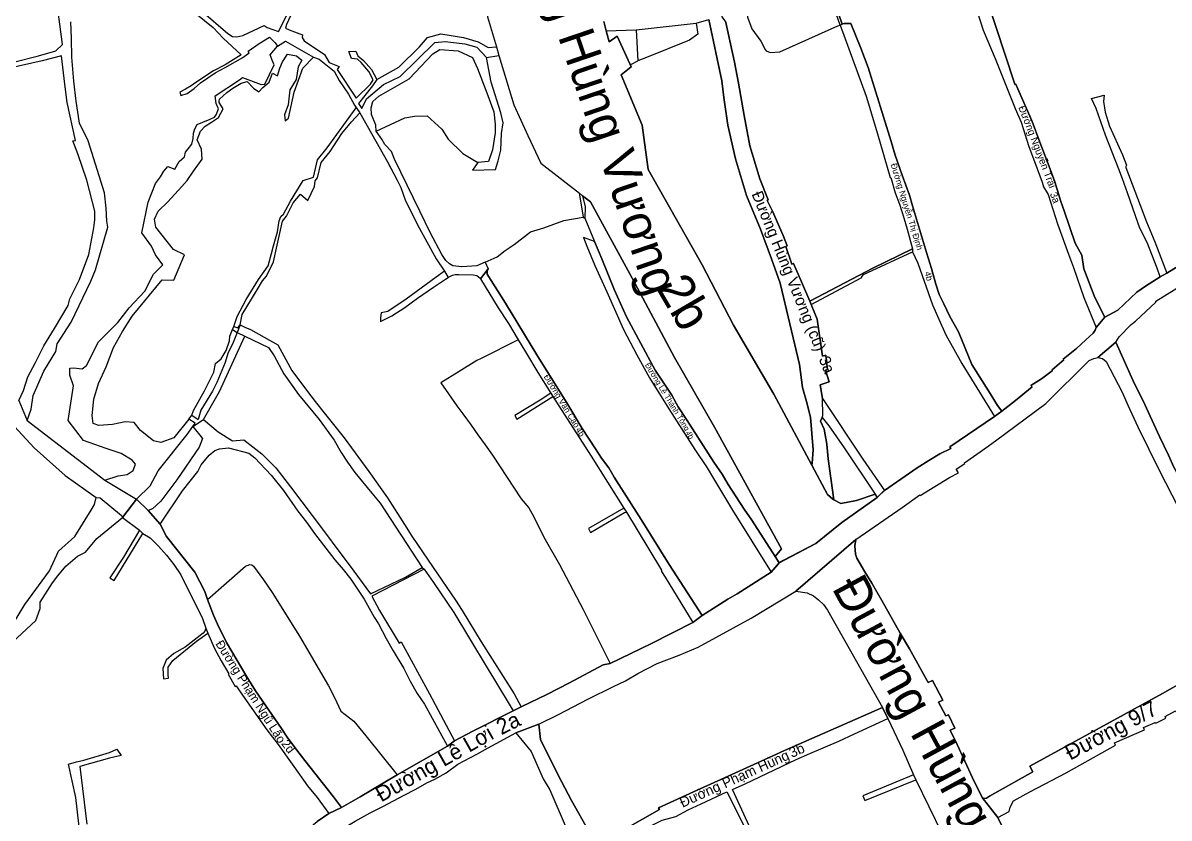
# Model space of a CAD drawing. Extents: x 548434 to 553028, y 1835329 to 1842282.
# Drawn here: x 551237 to 551805, y 1839061 to 1839455 of the extents above; entities that cross this region are included whole.
import ezdxf

# ---------------------------------------------------------------- set-up
doc = ezdxf.new("R2010")
doc.units = 0
for name, color, linetype in [('Level 1', 7, 'Continuous'), ('Level 2', 7, 'Continuous'), ('Level 27', 7, 'Continuous'), ('Level 30', 7, 'Continuous'), ('Level 31', 7, 'Continuous'), ('Level 4', 7, 'Continuous'), ('Level 5', 7, 'Continuous')]:
    doc.layers.add(name, color=color, linetype=linetype)

msp = doc.modelspace()

# ---------------------------------------------------------------- linework, layer by layer
at = {"layer": 'Level 1'}
msp.add_line((551768.91, 1839304.4), (551773.2, 1839309.65), dxfattribs=at)
for points in [[(551773.2, 1839309.65), (551768.13, 1839319.25), (551762.78, 1839333.56), (551761.71, 1839340.26), (551758.38, 1839346.29), (551752.91, 1839362.25), (551751.38, 1839366.95), (551748.32, 1839376.63), (551745.12, 1839385.58), (551740.93, 1839396.21), (551737.04, 1839406.44), (551729.29, 1839424.25), (551729.06, 1839425.06), (551728.59, 1839424.83), (551728.3381, 1839425.439), (551709.9511, 1839481.35), (551703.86, 1839475.55)], [(551703.86, 1839475.55), (551706.05, 1839472.39), (551707.45, 1839466.26), (551707.18, 1839465.28), (551706.95, 1839464.12), (551710.01, 1839460.55), (551712.89, 1839451.82), (551718.78, 1839437.7), (551728.77, 1839412.98), (551731.64, 1839406.26), (551735.53, 1839394.16), (551737.2, 1839389.34), (551742.03, 1839376.53), (551742.72, 1839374.22), (551745.03, 1839370.38), (551749.67, 1839355.76), (551755.08, 1839340.78), (551757.58, 1839334.17), (551762.74, 1839319.23), (551768.91, 1839304.4)]]:
    msp.add_lwpolyline(points, dxfattribs=at)
at = {"layer": 'Level 2'}
for p, q in [((551526.0994, 1839451.4115), (551524.9278, 1839456.0113)), ((551643.05, 1839454.76), (551641.92, 1839454.33)), ((551641.92, 1839454.33), (551654.87, 1839419.15)), ((551537.9231, 1839434.7665), (551531.49, 1839448.84)), ((551471.6329, 1839443.5386), (551472.9228, 1839439.2298)), ((551655.87, 1839433.25), (551652.19, 1839442.87)), ((551533.46, 1839429.59), (551538.47, 1839433.57)), ((551538.47, 1839433.57), (551537.9231, 1839434.7665)), ((551672.62, 1839379.98), (551669.27, 1839389.79)), ((551573.59, 1839335.46), (551546.85, 1839382.66)), ((551666.78, 1839378.76), (551667.14, 1839378.79)), ((551667.14, 1839378.79), (551669.3, 1839371.12)), ((551514.3867, 1839369.6815), (551518.25, 1839366.66)), ((551595.54, 1839369.9), (551602.44, 1839353.1)), ((551669.3, 1839371.12), (551671.42, 1839365.56)), ((551605.81, 1839367.43), (551606.37, 1839367.68)), ((551608.41, 1839362.11), (551605.81, 1839367.43)), ((551684.71, 1839341.54), (551677.79, 1839364.67)), ((551613.72, 1839349.95), (551608.41, 1839362.11)), ((551602.44, 1839353.1), (551608.03, 1839338.52)), ((551675.17, 1839353.12), (551677.89, 1839343.48)), ((551677.89, 1839343.48), (551677.9, 1839341.96)), ((551589.14, 1839305.68), (551573.59, 1839335.46)), ((551803.87, 1839331.33), (551800.5, 1839329.62)), ((551626.94, 1839317.53), (551622.83, 1839327.13)), ((551627.56, 1839315.79), (551626.94, 1839317.53)), ((551788.37, 1839307.64), (551798.42, 1839317)), ((551630.66, 1839308.56), (551627.56, 1839315.79)), ((551779.6, 1839313.03), (551773.2, 1839309.65)), ((551609.11, 1839271.46), (551589.14, 1839305.68)), ((551773.2, 1839309.65), (551768.91, 1839304.4)), ((551780.24, 1839299.86), (551786.14, 1839305.89)), ((551786.14, 1839305.89), (551788.37, 1839307.64)), ((551694.39, 1839300.77), (551702.21, 1839286.65)), ((551707.14, 1839286.17), (551700.62, 1839302.26)), ((551768.91, 1839304.4), (551768.27, 1839303.09)), ((551763.69, 1839298.3), (551759.02, 1839294.12)), ((551778.58, 1839297.25), (551769.73, 1839289.58)), ((551621.84, 1839286.15), (551623.27, 1839274.68)), ((551702.21, 1839286.65), (551718.41, 1839260.36)), ((551716.31, 1839271.81), (551707.14, 1839286.17)), ((551752.78, 1839288.37), (551747.1, 1839283.41)), ((551773.86, 1839287.68), (551781.67, 1839272.48)), ((551632.07, 1839276.07), (551636.48, 1839277.49)), ((551627.987, 1839236.1747), (551609.11, 1839271.46)), ((551633.24, 1839269.23), (551632.07, 1839276.07)), ((551781.67, 1839272.48), (551784.59, 1839265.91)), ((551718.94, 1839248.34), (551743.81, 1839266.81)), ((551784.59, 1839265.91), (551789.48, 1839255.26)), ((551627.36, 1839260.05), (551628.57, 1839243.77)), ((551718.41, 1839260.36), (551696.4, 1839245.32)), ((551718.41, 1839260.36), (551722.12, 1839262.98)), ((551722.12, 1839262.98), (551718.41, 1839260.36)), ((551789.48, 1839255.26), (551800.08, 1839233.84)), ((551628.57, 1839243.77), (551628.14, 1839237.31)), ((551714.13, 1839244.86), (551718.94, 1839248.34)), ((551691.44, 1839241.9), (551685.98, 1839238.58)), ((551635.72, 1839221.72), (551627.987, 1839236.1747)), ((551659.9364, 1839220.8914), (551659.3329, 1839221.7911)), ((551660.38, 1839220.23), (551659.9364, 1839220.8914)), ((551672.62, 1839215.25), (551681.53, 1839221.49)), ((551638.32, 1839219.34), (551638.8936, 1839219.0445)), ((551642.28, 1839217.3), (551638.8936, 1839219.0445)), ((551642.87, 1839207.8), (551660.38, 1839220.23)), ((551294.74, 1839203.99), (551296.52, 1839202.42)), ((551308.1, 1839200.86), (551305.03, 1839206.96)), ((551629.93, 1839197.47), (551642.87, 1839207.8)), ((551642.87, 1839207.8), (551629.93, 1839197.47)), ((551296.52, 1839202.42), (551300.11, 1839200.19)), ((551300.11, 1839200.19), (551304.28, 1839196.13)), ((551322.24, 1839183.14), (551308.1, 1839200.86)), ((551304.28, 1839196.13), (551308.23, 1839191.65)), ((551629.93, 1839197.47), (551613.81, 1839188.9212)), ((551611.049, 1839187.0076), (551607.77, 1839183.28)), ((551609.806, 1839190.9269), (551611.79, 1839187.85)), ((551611.79, 1839187.85), (551611.049, 1839187.0076)), ((551613.81, 1839188.9212), (551611.79, 1839187.85)), ((551315.25, 1839181.98), (551326.02, 1839160.27)), ((551586.39, 1839169.79), (551573.55, 1839161.78)), ((551326.02, 1839160.27), (551327.69, 1839155.5)), ((551327.69, 1839155.5), (551328.66, 1839152.96)), ((551347.97, 1839131.44), (551337.94, 1839148.34)), ((551338.68, 1839132.65), (551342.13, 1839126.53)), ((551342.13, 1839126.53), (551342.72, 1839126.86)), ((551662.89, 1839116.1), (551614.47, 1839094.89)), ((551665.68, 1839110.76), (551662.89, 1839116.1)), ((551492.64, 1839107.86), (551481.32, 1839103.57)), ((551649.14, 1839103.06), (551665.68, 1839110.76)), ((551641.29, 1839099.49), (551649.14, 1839103.06)), ((551614.47, 1839094.89), (551602.77, 1839089.53)), ((551602.77, 1839089.53), (551582.87, 1839080.56)), ((551582.87, 1839080.56), (551571.07, 1839075.13)), ((551588.61, 1839075.5), (551594.97, 1839078.42)), ((551498.04, 1839075.31), (551505.71, 1839057.75)), ((551388.55, 1839063.72), (551394.81, 1839066.6))]:
    msp.add_line(p, q, dxfattribs=at)
for points in [[(551465.3433, 1839536.2289), (551464.76, 1839532.45), (551461.81, 1839486.66), (551467.1863, 1839458.3924), (551471.6329, 1839443.5386)], [(551576.98, 1839457.1), (551583.27, 1839426.73), (551584.36, 1839418.49), (551586.38, 1839404.63), (551590.08, 1839387.95), (551595.54, 1839369.9)], [(551606.37, 1839367.68), (551602.25, 1839378.1), (551597.17, 1839394.4), (551594.4, 1839409.47), (551591.53, 1839425.56), (551589.67, 1839435.99), (551585.41, 1839455.5)], [(551652.19, 1839442.87), (551647.24, 1839455.14), (551643.75, 1839455.04), (551643.05, 1839454.76)], [(551531.49, 1839448.84), (551527.46, 1839446.07), (551526.0994, 1839451.4115)], [(551472.9228, 1839439.2298), (551480.26, 1839414.72), (551487.26, 1839399.53), (551493.65, 1839385.9), (551512.7719, 1839370.9445), (551514.3867, 1839369.6815)], [(551669.27, 1839389.79), (551667.33, 1839396.56), (551655.87, 1839433.25)], [(551546.85, 1839382.66), (551543.93, 1839404.69), (551533.46, 1839429.59)], [(551654.87, 1839419.15), (551660.5, 1839400.38), (551666.78, 1839378.76)], [(551677.79, 1839364.67), (551676.41, 1839370.02), (551672.62, 1839379.98)], [(551518.25, 1839366.66), (551538.87, 1839328.94), (551559.93, 1839289.66)], [(551671.42, 1839365.56), (551673.51, 1839358.83), (551675.17, 1839353.12)], [(551850.78, 1839357.52), (551812.89, 1839337.26), (551809.5, 1839334.83), (551803.87, 1839331.33)], [(551615.04, 1839344.53), (551615.71, 1839344.92), (551613.72, 1839349.95)], [(551622.83, 1839327.13), (551618.84, 1839336.23), (551617.98, 1839335.84), (551615.04, 1839344.53)], [(551677.9, 1839341.96), (551680.5, 1839336.39), (551687.7, 1839315.68), (551690.85, 1839308.52), (551694.39, 1839300.77)], [(551700.62, 1839302.26), (551696.32, 1839309.84), (551693.28, 1839316.11), (551691.1, 1839320.84), (551689.41, 1839325.87), (551687.27, 1839333.68), (551684.71, 1839341.54)], [(551608.03, 1839338.52), (551612.29, 1839326.34), (551621.84, 1839286.15)], [(551798.42, 1839317), (551798.41, 1839317.45), (551822.21, 1839332.13), (551829.97, 1839334.4), (551834.9, 1839338.4)], [(551800.5, 1839329.62), (551793.32, 1839324.98), (551789.04, 1839321.99), (551779.6, 1839313.03)], [(551635.78, 1839283.61), (551634.9, 1839290.76), (551633.3, 1839290.24), (551630.66, 1839308.56)], [(551743.81, 1839266.81), (551765.44, 1839288.06), (551767.6, 1839289.16), (551769.73, 1839289.58), (551778.58, 1839297.25), (551780.24, 1839299.86)], [(551768.27, 1839303.09), (551767.3, 1839301.63), (551763.69, 1839298.3)], [(551759.02, 1839294.12), (551752.42, 1839288.76), (551752.78, 1839288.37)], [(551791.92, 1839268.38), (551787.88, 1839276.5), (551778.58, 1839297.25)], [(551559.93, 1839289.66), (551579.77, 1839255.14), (551612.87, 1839194.81), (551609.806, 1839190.9269)], [(551769.73, 1839289.58), (551771.92, 1839289.02), (551773.86, 1839287.68)], [(551636.48, 1839277.49), (551634.65, 1839283.29), (551635.78, 1839283.61)], [(551747.1, 1839283.41), (551746.99, 1839283.01), (551741.69, 1839279.07), (551736.5, 1839275.66)], [(551623.27, 1839274.68), (551625.27, 1839267.83), (551627.36, 1839260.05)], [(551722.12, 1839262.98), (551719.95, 1839265.83), (551716.31, 1839271.81)], [(551736.5, 1839275.66), (551737.05, 1839274.98), (551728.91, 1839268.31), (551722.12, 1839262.98)], [(551638.8936, 1839219.0445), (551635.96, 1839239.37), (551635.39, 1839246.59), (551634.13, 1839254.11), (551632.26, 1839258.01), (551633.13, 1839259.88), (551633.35, 1839260.78), (551633.24, 1839269.23)], [(551817.92, 1839215.1), (551810.31, 1839229.99), (551807.33, 1839235.21), (551804.59, 1839241.23), (551800.26, 1839250.38), (551791.92, 1839268.38)], [(551696.4, 1839245.32), (551696.8, 1839244.53), (551691.44, 1839241.9)], [(551699.51, 1839234.23), (551703.8, 1839236.99), (551703.58, 1839237.35), (551714.13, 1839244.86)], [(551685.98, 1839238.58), (551680.09, 1839234.9), (551663.93, 1839223.76)], [(551628.14, 1839237.31), (551627.987, 1839236.1747), (551635.72, 1839221.72), (551638.32, 1839219.34)], [(551681.53, 1839221.49), (551681.61, 1839221.25), (551696.1, 1839230.12), (551700.57, 1839232.44), (551699.51, 1839234.23)], [(551800.08, 1839233.84), (551809.48, 1839215.4), (551812.94, 1839209.05), (551815.56, 1839202.46)], [(551638.8936, 1839219.0445), (551638.32, 1839219.34), (551635.72, 1839221.72)], [(551659.3329, 1839221.7911), (551650.13, 1839218.68), (551642.28, 1839217.3)], [(551661.03, 1839220.81), (551660.38, 1839220.23), (551642.87, 1839207.8)], [(551663.93, 1839223.76), (551663.6196, 1839223.4442), (551661.03, 1839220.81)], [(551305.03, 1839206.96), (551299.04, 1839213.85), (551293.3, 1839219.36), (551286.41, 1839210.33), (551294.74, 1839203.99)], [(551437.48, 1839078.94), (551441.06, 1839080.71), (551446.75, 1839083.84), (551452.58, 1839088.15), (551462, 1839092.98), (551467.62, 1839096.22), (551481.32, 1839103.57), (551492.64, 1839107.86), (551502.4, 1839112.71), (551516.96, 1839120.26), (551529.59, 1839126.58), (551535.62, 1839129.44), (551541.72, 1839132.94), (551551.37, 1839137.9), (551562.2, 1839142.15), (551571.64, 1839146.11), (551597.94, 1839160.4), (551619.98, 1839173.88), (551649.8, 1839199.45), (551672.62, 1839215.25)], [(551611.79, 1839187.85), (551613.81, 1839188.9212), (551629.93, 1839197.47)], [(551308.23, 1839191.65), (551311.76, 1839187.01), (551315.25, 1839181.98)], [(551328.43, 1839169.65), (551327.14, 1839173.69), (551322.24, 1839183.14)], [(551607.77, 1839183.28), (551590.95, 1839172.47), (551586.39, 1839169.79)], [(551337.94, 1839148.34), (551333.37, 1839157.51), (551331.44, 1839161.97), (551328.43, 1839169.65)], [(551573.55, 1839161.78), (551568.97, 1839158.28), (551548.53, 1839147.85), (551527.98, 1839137.95), (551524.56, 1839137.32), (551507.79, 1839128.39), (551496.59, 1839122.65), (551483.8627, 1839116.4237), (551479.91, 1839114.49), (551459.96, 1839104.51), (551450.93, 1839099.62), (551447.4, 1839096.94), (551422.47, 1839082.73), (551404.21, 1839071.96), (551394.81, 1839066.6), (551388.55, 1839063.72), (551382.77, 1839059.75)], [(551328.66, 1839152.96), (551332.02, 1839145.42), (551335.27, 1839139.28), (551339, 1839132.88), (551338.68, 1839132.65)], [(551365.2, 1839105.69), (551352.34, 1839124.41), (551347.97, 1839131.44)], [(551816.64, 1839131.52), (551801.71, 1839123.17), (551736, 1839087.03), (551737.47, 1839084.23), (551715.92, 1839072.24), (551714.49, 1839071.25), (551713.28, 1839071.04), (551712.41, 1839071.62), (551720.16, 1839061.67), (551725.69, 1839064.61), (551726.21, 1839066.86), (551727.83, 1839069.88), (551735.89, 1839074.32), (551753.98, 1839083.84), (551778.38, 1839097.48), (551777.83, 1839098.68), (551792.74, 1839105.13), (551792.2, 1839106.25), (551798.13, 1839108.8), (551798.33, 1839108.33), (551803.36, 1839110.88), (551803, 1839111.7), (551808.21, 1839114.57)], [(551342.72, 1839126.86), (551344.69, 1839123.92), (551357.89, 1839105.08), (551363.54, 1839097.76), (551371.19, 1839086.95), (551378.05, 1839077.43)], [(551529.14, 1839031.56), (551523.22, 1839043.28), (551520.9, 1839048.97), (551517, 1839055.72), (551512.56, 1839063.69), (551508.83, 1839070.15), (551502.2, 1839082.64), (551493.57, 1839100.29), (551492.64, 1839107.86)], [(551376.71, 1839089.85), (551372.22, 1839095.75), (551367.92, 1839101.52), (551365.2, 1839105.69)], [(551481.32, 1839103.57), (551488.79, 1839094.44), (551494.81, 1839080.89), (551498.04, 1839075.31)], [(551594.97, 1839078.42), (551620.26, 1839090.39), (551626.97, 1839093.44), (551641.29, 1839099.49)], [(551394.81, 1839066.6), (551390.92, 1839071.84), (551376.71, 1839089.85)], [(551401.69, 1839059.87), (551409.05, 1839063.94), (551415.3, 1839067.1), (551425.98, 1839072.75), (551431.31, 1839075.5), (551437.48, 1839078.94)], [(551378.05, 1839077.43), (551382.8, 1839071.49), (551388.55, 1839063.72)], [(551571.07, 1839075.13), (551551.98, 1839066.47), (551552.47, 1839065.55), (551527.19, 1839051.31)], [(551573.09, 1839068.49), (551585.87, 1839074.37), (551597.03, 1839052.09), (551598.87, 1839053.27), (551588.61, 1839075.5)], [(551553.7, 1839060.38), (551560.57, 1839062.17), (551566.74, 1839065.43), (551573.09, 1839068.49)]]:
    msp.add_lwpolyline(points, dxfattribs=at)
at = {"layer": 'Level 27'}
for p, q in [((551520.3018, 1839347.0345), (551514.8012, 1839349.0171)), ((551514.8012, 1839349.0171), (551516.43, 1839344.78)), ((551523.82, 1839338.54), (551520.3018, 1839347.0345)), ((551516.43, 1839344.78), (551520.37, 1839335.21)), ((551520.37, 1839335.21), (551526.32, 1839322.2)), ((551530.1, 1839322.89), (551523.82, 1839338.54)), ((551467.49, 1839333.56), (551463.7965, 1839328.6045)), ((551476.15, 1839316.5), (551467.08, 1839330.87)), ((551491.71, 1839290.9), (551476.15, 1839316.5)), ((551507.1, 1839266.28), (551491.71, 1839290.9)), ((551558.55, 1839270.87), (551550.25, 1839283.31)), ((551514.12, 1839254.39), (551507.1, 1839266.28)), ((551561.78, 1839265.11), (551558.55, 1839270.87)), ((551557.1, 1839264.09), (551569.98, 1839244.08)), ((551566.15, 1839258.42), (551561.78, 1839265.11)), ((551520.75, 1839244.37), (551514.12, 1839254.39)), ((551523.79, 1839239.69), (551520.75, 1839244.37)), ((551518.55, 1839240.65), (551534.81, 1839214.95)), ((551649.61, 1839192.17), (551649.19, 1839196.26)), ((551607.77, 1839183.28), (551611.049, 1839187.0076)), ((551553.01, 1839185.05), (551553.44, 1839184.26)), ((551619.98, 1839173.88), (551625.59, 1839173.01)), ((551625.59, 1839173.01), (551628.69, 1839171.57)), ((551628.69, 1839171.57), (551631.2, 1839169.5)), ((551631.2, 1839169.5), (551633.67, 1839167.2)), ((551568.97, 1839158.28), (551573.55, 1839161.78)), ((551685.62, 1839128.61), (551676.37, 1839145.2)), ((551673.1, 1839095.03), (551678.26, 1839082.81))]:
    msp.add_line(p, q, dxfattribs=at)
for points in [[(551463.7965, 1839328.6045), (551472.56, 1839314.21), (551477.56, 1839306.38), (551482.45, 1839298.41)], [(551467.08, 1839330.87), (551467.14, 1839332.3), (551467.49, 1839333.56)], [(551550.25, 1839283.31), (551536.17, 1839309.76), (551530.1, 1839322.89)], [(551526.32, 1839322.2), (551534.7, 1839303.46), (551541.23, 1839290.93), (551547.44, 1839279.47), (551557.1, 1839264.09)], [(551482.45, 1839298.41), (551485.98, 1839292.42), (551492.19, 1839282.09)], [(551492.19, 1839282.09), (551498.63, 1839271.9), (551499.68, 1839270.24), (551515.64, 1839245.37), (551518.55, 1839240.65)], [(551583.48, 1839231.72), (551579.4, 1839237.67), (551566.15, 1839258.42)], [(551569.98, 1839244.08), (551576.01, 1839234.97), (551579.25, 1839229.71), (551588.69, 1839214.01), (551607.77, 1839183.28)], [(551529.96, 1839230.36), (551527.31, 1839234.91), (551523.79, 1839239.69)], [(551598.21, 1839208.91), (551594.41, 1839214.45), (551586.56, 1839226.63), (551583.48, 1839231.72)], [(551573.55, 1839161.78), (551557.24, 1839186.96), (551543.41, 1839209.37), (551529.96, 1839230.36)], [(551534.81, 1839214.95), (551536.14, 1839212.95), (551553.01, 1839185.05)], [(551611.049, 1839187.0076), (551611.79, 1839187.85), (551609.806, 1839190.9269), (551598.21, 1839208.91)], [(551649.19, 1839196.26), (551649.8, 1839199.45), (551619.98, 1839173.88)], [(551654.27, 1839183.44), (551650.22, 1839190.16), (551649.61, 1839192.17)], [(551553.44, 1839184.26), (551553.47, 1839183.5), (551555.21, 1839180.77), (551568.97, 1839158.28)], [(551676.37, 1839145.2), (551671.72, 1839152.97), (551662.61, 1839169.11), (551657.65, 1839177.71), (551654.27, 1839183.44)], [(551633.67, 1839167.2), (551635.73, 1839164.39), (551662.89, 1839116.1)], [(551692.79, 1839119.88), (551687.68, 1839129.59), (551685.62, 1839128.61)], [(551694.33, 1839112), (551690.75, 1839118.82), (551692.79, 1839119.88)], [(551662.89, 1839116.1), (551665.68, 1839110.76), (551673.1, 1839095.03)], [(551707.62, 1839081.33), (551699.99, 1839097.89), (551696.45, 1839105.01), (551698.77, 1839105.93), (551695.59, 1839112.6), (551694.33, 1839112)], [(551678.26, 1839082.81), (551679.45, 1839080.28), (551698.72, 1839040.68)], [(551720.16, 1839061.67), (551712.41, 1839071.62), (551707.62, 1839081.33)], [(551757.47, 1838983.15), (551752.31, 1838996.9), (551720.16, 1839061.67)]]:
    msp.add_lwpolyline(points, dxfattribs=at)
at = {"layer": 'Level 30'}
for p, q in [((551524.9278, 1839456.0113), (551526.0994, 1839451.4115)), ((551540.84, 1839451.9), (551570.69, 1839455.22)), ((551570.69, 1839455.22), (551576.98, 1839457.1)), ((551641.92, 1839454.33), (551643.05, 1839454.76)), ((551526.0994, 1839451.4115), (551540.84, 1839451.9)), ((551540.84, 1839451.9), (551541.8, 1839436.51)), ((551471.6329, 1839443.5386), (551472.9228, 1839439.2298)), ((551466.76, 1839438.27), (551472.9228, 1839439.2298)), ((551512.7719, 1839370.9445), (551514.3867, 1839369.6815)), ((551514.68, 1839359.04), (551515.52, 1839358.58)), ((551515.52, 1839358.58), (551520.3018, 1839347.0345)), ((551677.89, 1839343.48), (551677.9, 1839341.96)), ((551466.06, 1839336.7663), (551467.49, 1839333.56)), ((551445.92, 1839332.44), (551447.7863, 1839329.2176)), ((551463.7965, 1839328.6045), (551467.49, 1839333.56)), ((551800.5, 1839329.62), (551803.87, 1839331.33)), ((551626.94, 1839317.53), (551627.56, 1839315.79)), ((551768.91, 1839304.4), (551773.2, 1839309.65)), ((551769.73, 1839289.58), (551778.58, 1839297.25)), ((551498.63, 1839271.9), (551499.68, 1839270.24)), ((551234.95, 1839268.35), (551239.12, 1839258.3)), ((551718.41, 1839260.36), (551722.12, 1839262.98)), ((551321.17, 1839255.35), (551326.43, 1839258.87)), ((551659.3329, 1839221.7911), (551660.38, 1839220.23)), ((551286.41, 1839210.33), (551293.3, 1839219.36)), ((551293.3, 1839219.36), (551299.04, 1839213.85)), ((551534.81, 1839214.95), (551536.14, 1839212.95)), ((551286.41, 1839210.33), (551294.74, 1839203.99)), ((551299.04, 1839213.85), (551305.03, 1839206.96)), ((551294.74, 1839203.99), (551296.52, 1839202.42)), ((551619.98, 1839173.88), (551649.8, 1839199.45)), ((551607.77, 1839183.28), (551611.79, 1839187.85)), ((551609.806, 1839190.9269), (551611.79, 1839187.85)), ((551434.94, 1839185.45), (551435.93, 1839184.74)), ((551568.97, 1839158.28), (551573.55, 1839161.78)), ((551327.69, 1839155.5), (551328.66, 1839152.96)), ((551479.91, 1839114.49), (551483.8627, 1839116.4237)), ((551662.89, 1839116.1), (551665.68, 1839110.76)), ((551481.32, 1839103.57), (551492.64, 1839107.86)), ((551422.47, 1839082.73), (551447.4, 1839096.94)), ((551447.4, 1839096.94), (551450.93, 1839099.62)), ((551678.26, 1839082.81), (551679.45, 1839080.28)), ((551712.41, 1839071.62), (551720.16, 1839061.67)), ((551388.55, 1839063.72), (551394.81, 1839066.6))]:
    msp.add_line(p, q, dxfattribs=at)
for points in [[(551465.3433, 1839536.2289), (551464.76, 1839532.45), (551461.81, 1839486.66), (551467.1863, 1839458.3924), (551471.6329, 1839443.5386)], [(551643.05, 1839454.76), (551636.482, 1839473.622), (551640.841, 1839474.522), (551647.284, 1839478.451), (551655.555, 1839482.366), (551661.25, 1839480.71), (551668.57, 1839466.78), (551673.76, 1839468.49), (551673.02, 1839471.24), (551673.39, 1839473.98), (551687.38, 1839476.65), (551701.89, 1839476.54), (551703.86, 1839475.55)], [(551703.86, 1839475.55), (551709.9511, 1839481.35), (551728.3381, 1839425.439), (551728.59, 1839424.83), (551729.06, 1839425.06), (551729.29, 1839424.25), (551737.04, 1839406.44), (551740.93, 1839396.21), (551745.12, 1839385.58), (551748.32, 1839376.63), (551751.38, 1839366.95), (551752.91, 1839362.25), (551758.38, 1839346.29), (551761.71, 1839340.26), (551762.78, 1839333.56), (551768.13, 1839319.25), (551773.2, 1839309.65)], [(551636.482, 1839473.622), (551643.05, 1839454.76), (551641.92, 1839454.33), (551654.87, 1839419.15), (551660.5, 1839400.38), (551666.78, 1839378.76), (551667.14, 1839378.79), (551669.3, 1839371.12), (551671.42, 1839365.56), (551673.51, 1839358.83), (551675.17, 1839353.12), (551677.89, 1839343.48), (551658.14, 1839333.91), (551626.94, 1839317.53), (551622.83, 1839327.13), (551618.84, 1839336.23), (551617.98, 1839335.84), (551615.04, 1839344.53), (551615.71, 1839344.92), (551613.72, 1839349.95), (551608.41, 1839362.11), (551605.81, 1839367.43), (551606.37, 1839367.68), (551602.25, 1839378.1), (551597.17, 1839394.4), (551594.4, 1839409.47), (551591.53, 1839425.55), (551591.53, 1839425.56), (551589.67, 1839435.99), (551585.41, 1839455.5)], [(551641.92, 1839454.33), (551635.221, 1839473.594), (551632.757, 1839473.78), (551610.27, 1839469.641), (551607.917, 1839468.88), (551606.035, 1839467.279), (551596.34, 1839460.414), (551596.08, 1839458.29), (551598.18, 1839452.44), (551602.68, 1839446.26), (551604.84, 1839442.2), (551605.26, 1839441.48), (551607.33, 1839440.72), (551612.04, 1839441.09), (551640.82, 1839453.95), (551641.92, 1839454.33)], [(551703.86, 1839475.55), (551706.05, 1839472.39), (551707.45, 1839466.26), (551707.18, 1839465.28), (551706.95, 1839464.12), (551710.01, 1839460.55), (551712.89, 1839451.82), (551718.78, 1839437.7), (551728.77, 1839412.98), (551731.64, 1839406.26), (551735.53, 1839394.16), (551737.2, 1839389.34), (551742.03, 1839376.53), (551742.72, 1839374.22), (551745.03, 1839370.38), (551749.67, 1839355.76), (551755.08, 1839340.78), (551757.58, 1839334.17), (551762.74, 1839319.23), (551768.91, 1839304.4)], [(551233.07, 1839436.13), (551244.71, 1839439.03), (551253.37, 1839441.51), (551256.7, 1839444.67), (551254.55, 1839461.1)], [(551317.52, 1839464.16), (551331.28, 1839453.04), (551336.31, 1839447.76), (551345.13, 1839439.54), (551337.21, 1839434.54), (551331.43, 1839431.64), (551322.78, 1839425.91), (551320.4, 1839424.2), (551317.55, 1839422.48), (551314.79, 1839421.02), (551315.27, 1839419.37), (551318.41, 1839420.39), (551321.95, 1839422.82), (551325.05, 1839425.72), (551332.31, 1839430.58), (551337.29, 1839433.22), (551346, 1839438.31), (551349.11, 1839440.48), (551348.66, 1839441.39), (551354.1, 1839445.23), (551359.18, 1839448.34), (551361.95, 1839445.44), (551363.16, 1839443.77), (551367.09, 1839446.4), (551380.97, 1839438.35), (551383.78, 1839437.43), (551391.28, 1839431.43), (551393.8, 1839426.81), (551398.34, 1839419.99), (551401.3, 1839414.54), (551403.96, 1839410.89)], [(551325.51, 1839461.39), (551338.63, 1839450.05), (551340.89, 1839448.58), (551343, 1839448.52), (551345.95, 1839449.15), (551356.56, 1839454.03), (551358.04, 1839453.11), (551363.69, 1839451.19), (551368.99, 1839461.53)], [(551369.58, 1839458.93), (551367.66, 1839454.54), (551367.13, 1839452.81), (551368.9, 1839451.98), (551375.49, 1839449.39), (551375.41, 1839448.17), (551376.31, 1839446.53), (551386.53, 1839439.69), (551388.83, 1839435.71), (551393.67, 1839433.84), (551392.68, 1839432.21), (551402.09, 1839418.11), (551409.19, 1839424.94), (551410.52, 1839427.19), (551408.48, 1839431.28), (551404.66, 1839435.83), (551402.84, 1839437.44), (551399.92, 1839437.71), (551398.51, 1839441.27), (551402.01, 1839441.3), (551402.97, 1839439.04), (551405.82, 1839436.78), (551409.77, 1839432.23), (551412.42, 1839427.36)], [(551239.12, 1839258.3), (551241.04, 1839264.06), (551242.15, 1839270.79), (551247.34, 1839282.73), (551253.41, 1839292.62), (551254.05, 1839296.37), (551260.97, 1839307.09), (551270.64, 1839327.46), (551272.93, 1839333.03), (551279.12, 1839354.17), (551278.69, 1839357.19), (551278.3, 1839363.59), (551277.52, 1839371.16), (551274.81, 1839379.55), (551269.44, 1839396.94), (551265.11, 1839405.74), (551263.42, 1839416.61), (551262.25, 1839426.58), (551261.35, 1839438.35), (551261.18, 1839447.6), (551260.8, 1839455.97)], [(551570.69, 1839455.22), (551571.44, 1839449.75), (551567.33, 1839446.85), (551545.98, 1839438.17), (551541.8, 1839436.51)], [(551627.987, 1839236.1747), (551628.14, 1839237.31), (551628.57, 1839243.77), (551627.36, 1839260.05), (551625.27, 1839267.83), (551623.27, 1839274.68), (551621.84, 1839286.15), (551612.29, 1839326.34), (551608.03, 1839338.52), (551602.44, 1839353.1), (551595.54, 1839369.9), (551590.08, 1839387.95), (551586.38, 1839404.63), (551584.36, 1839418.49), (551583.27, 1839426.73), (551576.98, 1839457.1)], [(551583.14, 1839458.67), (551585.41, 1839455.5), (551589.67, 1839435.99), (551591.53, 1839425.56), (551591.53, 1839425.55), (551594.4, 1839409.47), (551597.17, 1839394.4), (551602.25, 1839378.1), (551606.37, 1839367.68), (551605.81, 1839367.43), (551608.41, 1839362.11), (551613.72, 1839349.95), (551615.71, 1839344.92), (551615.04, 1839344.53), (551617.98, 1839335.84), (551618.84, 1839336.23), (551622.83, 1839327.13), (551626.94, 1839317.53)], [(551641.92, 1839454.33), (551654.87, 1839419.15), (551660.5, 1839400.38), (551666.78, 1839378.76), (551667.14, 1839378.79), (551669.3, 1839371.12), (551671.42, 1839365.56), (551673.51, 1839358.83), (551675.17, 1839353.12), (551677.89, 1839343.48)], [(551643.05, 1839454.76), (551643.75, 1839455.04), (551647.24, 1839455.14), (551652.19, 1839442.87), (551655.87, 1839433.25), (551667.33, 1839396.56), (551669.27, 1839389.79), (551672.62, 1839379.98), (551676.41, 1839370.02), (551677.79, 1839364.67), (551684.71, 1839341.54), (551687.27, 1839333.68), (551689.41, 1839325.87), (551691.1, 1839320.84), (551693.28, 1839316.11), (551696.32, 1839309.84), (551700.62, 1839302.26), (551707.14, 1839286.17), (551716.31, 1839271.81), (551719.95, 1839265.83), (551722.12, 1839262.98)], [(551412.42, 1839427.36), (551423.26, 1839433.4), (551433.5, 1839443.54), (551437.48, 1839448.09), (551444.06, 1839450), (551455.32, 1839448.14), (551462.67, 1839445.92), (551467.52, 1839443.12), (551471.6329, 1839443.5386)], [(551526.0994, 1839451.4115), (551527.46, 1839446.07), (551531.49, 1839448.84), (551537.9231, 1839434.7665)], [(551412.42, 1839427.36), (551410.28, 1839424.12), (551403.31, 1839415.39), (551404.91, 1839412.88), (551407.2, 1839417.68), (551415.66, 1839424.86), (551423.92, 1839428.85), (551441.17, 1839445.68), (551446.18, 1839446.2), (551456.07, 1839445.07), (551462, 1839443.32), (551466.76, 1839438.27)], [(551466.06, 1839336.7663), (551462.01, 1839334.96), (551454.59, 1839334.48), (551450.01, 1839335.05), (551448.34, 1839335.94), (551446.63, 1839337.64), (551444.64, 1839340.67), (551438.77, 1839351.6), (551433.64, 1839362.04), (551421.1, 1839387.91), (551419.67, 1839391.66), (551416.42, 1839395.07), (551414.94, 1839397.74), (551412.02, 1839401.79), (551411.98, 1839404.67), (551409.71, 1839410.06), (551409.67, 1839413.3), (551410.46, 1839416.38), (551413.44, 1839419.08), (551428.4, 1839427.65), (551440.16, 1839440.05), (551443.58, 1839442.23), (551452.72, 1839441.51), (551459.88, 1839438.22), (551462.21, 1839432.74), (551466.94, 1839420.78), (551470.29, 1839411.25), (551471.06, 1839405.23), (551471.04, 1839400.92), (551469.76, 1839392.42), (551467.77, 1839386.78), (551462.43, 1839386.12), (551459.81, 1839382.39), (551471.15, 1839382.75), (551472.51, 1839386.96), (551473.84, 1839392.33), (551474.11, 1839400.58), (551475.06, 1839405.8), (551473.85, 1839410.74), (551469.01, 1839425.95), (551466.76, 1839438.27)], [(551234.95, 1839268.35), (551237.31, 1839273.26), (551239.46, 1839279.96), (551243.28, 1839287.13), (551247.35, 1839295.3), (551252.7, 1839303.87), (551259.41, 1839315.28), (551260.28, 1839318.59), (551265.04, 1839328.22), (551269.62, 1839340.68), (551272.18, 1839353.81), (551272.74, 1839357.72), (551272.62, 1839362.03), (551268.7, 1839377.48), (551264.26, 1839390.44), (551261.77, 1839396.92), (551263.03, 1839397.18), (551259.01, 1839415.95), (551257.81, 1839424.94), (551256.14, 1839439), (551246.63, 1839436.57), (551229.8, 1839432.77)], [(551472.9228, 1839439.2298), (551480.26, 1839414.72), (551487.26, 1839399.53), (551493.65, 1839385.9), (551512.7719, 1839370.9445)], [(551537.9231, 1839434.7665), (551538.66, 1839435), (551541.8, 1839436.51)], [(551537.9231, 1839434.7665), (551538.47, 1839433.57), (551533.46, 1839429.59), (551543.93, 1839404.69), (551546.85, 1839382.66), (551573.59, 1839335.46), (551589.14, 1839305.68), (551609.11, 1839271.46), (551627.987, 1839236.1747)], [(551800.5, 1839329.62), (551799.06, 1839333.81), (551794.07, 1839346.52), (551790.54, 1839353.64), (551788.35, 1839359.74), (551784.42, 1839371.18), (551781.82, 1839378.13), (551780.14, 1839382.82), (551773.52, 1839399.77), (551768.87, 1839412.98), (551766.49, 1839417.96), (551772.72, 1839419.57), (551772.48, 1839416.46), (551773.23, 1839411.1), (551775.51, 1839404.18), (551781.8, 1839390.07), (551783.81, 1839384.93), (551783.55, 1839384.15), (551783.54, 1839383.79), (551793.85, 1839356.76), (551797.9, 1839346.85), (551803.87, 1839331.33)], [(551344.61, 1839305.69), (551345.71, 1839310.82), (551353.03, 1839323.18), (551355.78, 1839327.54), (551357.78, 1839329.86), (551361.18, 1839336.92), (551362.97, 1839345.24), (551365.63, 1839357.13), (551367.61, 1839359.66), (551370.9, 1839366.23), (551374.63, 1839370.44), (551378.28, 1839367.31), (551381.48, 1839374.23), (551381.87, 1839377.13), (551382.98, 1839378.68), (551384.83, 1839386.22), (551389.23, 1839391.65), (551395.1, 1839400.64), (551399.8, 1839406.32), (551403.96, 1839410.89)], [(551403.96, 1839410.89), (551417.74, 1839386.57), (551422.41, 1839377.46), (551424.24, 1839373.79), (551426.68, 1839367.19), (551433.42, 1839353.86), (551441.88, 1839338.49), (551445.92, 1839332.44)], [(551512.7719, 1839370.9445), (551512.86, 1839370.2), (551514.68, 1839359.04)], [(551609.806, 1839190.9269), (551612.87, 1839194.81), (551579.77, 1839255.14), (551559.93, 1839289.66), (551538.87, 1839328.94), (551518.25, 1839366.66), (551514.3867, 1839369.6815)], [(551514.3867, 1839369.6815), (551515.6, 1839364.18), (551515.52, 1839358.58)], [(551466.06, 1839336.7663), (551472.1, 1839339.46), (551476.04, 1839342.68), (551480.51, 1839345.56), (551488.61, 1839351.86), (551495.08, 1839353.8), (551505.08, 1839357.46), (551514.68, 1839359.04)], [(551803.87, 1839331.33), (551809.5, 1839334.83), (551812.89, 1839337.26), (551850.78, 1839357.52)], [(551520.3018, 1839347.0345), (551514.8012, 1839349.0171), (551516.43, 1839344.78), (551520.37, 1839335.21), (551526.32, 1839322.2), (551534.7, 1839303.46), (551541.23, 1839290.93), (551547.44, 1839279.47), (551557.1, 1839264.09), (551569.98, 1839244.08), (551576.01, 1839234.97), (551579.25, 1839229.71), (551588.69, 1839214.01), (551607.77, 1839183.28)], [(551520.3018, 1839347.0345), (551523.82, 1839338.54), (551530.1, 1839322.89), (551536.17, 1839309.76), (551550.25, 1839283.31), (551558.55, 1839270.87), (551561.78, 1839265.11), (551566.15, 1839258.42), (551579.4, 1839237.67), (551583.48, 1839231.72), (551586.56, 1839226.63), (551594.41, 1839214.45), (551598.21, 1839208.91), (551609.806, 1839190.9269)], [(551626.94, 1839317.53), (551658.14, 1839333.91), (551677.89, 1839343.48)], [(551627.56, 1839315.79), (551652.79, 1839329.22), (551652.66, 1839329.47), (551653.53, 1839330.66), (551677.9, 1839341.96)], [(551677.9, 1839341.96), (551680.5, 1839336.39), (551687.7, 1839315.68), (551690.85, 1839308.52), (551694.39, 1839300.77), (551702.21, 1839286.65), (551718.41, 1839260.36)], [(551778.58, 1839297.25), (551780.24, 1839299.86), (551786.14, 1839305.89), (551788.37, 1839307.64), (551798.42, 1839317), (551798.41, 1839317.45), (551822.21, 1839332.13), (551829.97, 1839334.4)], [(551445.92, 1839332.44), (551441.8, 1839329.33), (551426.9, 1839318.51), (551417.91, 1839312.31), (551414.6, 1839311.76), (551414.15, 1839309.18), (551414.21, 1839307.38), (551419.75, 1839310.29), (551426.32, 1839314.29), (551432.47, 1839319.06), (551440.48, 1839324.4), (551446.34, 1839328.38), (551447.7863, 1839329.2176)], [(551447.7863, 1839329.2176), (551448.93, 1839329.88), (551449.93, 1839330.34), (551451.23, 1839330.63), (551453.11, 1839330.72), (551460.12, 1839330.53), (551461.97, 1839330.16), (551463.58, 1839328.96), (551463.7965, 1839328.6045)], [(551463.7965, 1839328.6045), (551472.56, 1839314.21), (551477.56, 1839306.38), (551482.45, 1839298.41)], [(551467.49, 1839333.56), (551467.14, 1839332.3), (551467.08, 1839330.87), (551476.15, 1839316.5), (551491.71, 1839290.9), (551507.1, 1839266.28), (551514.12, 1839254.39), (551520.75, 1839244.37), (551523.79, 1839239.69), (551527.31, 1839234.91), (551529.96, 1839230.36), (551543.41, 1839209.37), (551557.24, 1839186.96), (551573.55, 1839161.78)], [(551773.2, 1839309.65), (551779.6, 1839313.03), (551789.04, 1839321.99), (551793.32, 1839324.98), (551800.5, 1839329.62)], [(551627.56, 1839315.79), (551630.66, 1839308.56), (551633.3, 1839290.24), (551634.9, 1839290.76), (551635.78, 1839283.61), (551634.65, 1839283.29), (551636.48, 1839277.49), (551632.07, 1839276.07), (551633.24, 1839269.23)], [(551344.61, 1839305.69), (551343.22, 1839302.02), (551347.01, 1839300.19)], [(551344.61, 1839305.69), (551347.07, 1839304.57), (551349.72, 1839303.43), (551363.29, 1839295.87), (551370.25, 1839283.09), (551377.49, 1839273.37), (551381.78, 1839267.82), (551386.24, 1839262.18), (551396.27, 1839249.84), (551408.43, 1839233.16), (551417.73, 1839220.11), (551426.05, 1839206.76), (551429.8, 1839201.1), (551440.36, 1839185.46), (551451.36, 1839169.37), (551454.71, 1839164.2), (551464.05, 1839148.66), (551469.49, 1839140.18), (551480.42, 1839122.9), (551483.8627, 1839116.4237)], [(551326.43, 1839258.87), (551334.52, 1839272.77), (551347.01, 1839300.19)], [(551347.01, 1839300.19), (551358.7, 1839294.52), (551361.49, 1839290.43), (551366.31, 1839281.55), (551373.59, 1839271.2), (551383.88, 1839258.88), (551391.22, 1839248.65), (551394.65, 1839242.54), (551397.89, 1839237.79), (551401.5, 1839232.59), (551409.87, 1839222.39), (551414.1, 1839217.44), (551434.94, 1839185.45)], [(551722.12, 1839262.98), (551728.91, 1839268.31), (551737.05, 1839274.98), (551736.5, 1839275.66), (551741.69, 1839279.07), (551746.99, 1839283.01), (551747.1, 1839283.41), (551752.78, 1839288.37), (551752.42, 1839288.76), (551759.02, 1839294.12), (551763.69, 1839298.3), (551767.3, 1839301.63), (551768.27, 1839303.09), (551768.91, 1839304.4)], [(551482.45, 1839298.41), (551464.08, 1839289.14), (551461.99, 1839288.05), (551453.15, 1839282.69), (551444.13, 1839277.09), (551447.85, 1839271.54), (551452.05, 1839265.69), (551455.03, 1839261.72), (551459.11, 1839256.03), (551462.47, 1839251.25), (551466.14, 1839246.23), (551469.64, 1839241.23), (551483.85, 1839219.5), (551487.72, 1839215.07), (551489.34, 1839212.06), (551495.82, 1839199.44), (551502.85, 1839186.94), (551514.61, 1839164.79), (551527.98, 1839137.95)], [(551482.45, 1839298.41), (551485.98, 1839292.42), (551492.19, 1839282.09), (551498.63, 1839271.9)], [(551778.58, 1839297.25), (551787.88, 1839276.5), (551791.92, 1839268.38), (551800.26, 1839250.38), (551804.59, 1839241.23), (551807.33, 1839235.21), (551810.31, 1839229.99), (551817.92, 1839215.1), (551828.69, 1839193.15), (551832.99, 1839186.17), (551836.5, 1839180.24), (551840.03, 1839175.12), (551852.23, 1839158.07)], [(551649.8, 1839199.45), (551672.62, 1839215.25), (551681.53, 1839221.49), (551681.61, 1839221.25), (551696.1, 1839230.12), (551700.57, 1839232.44), (551699.51, 1839234.23), (551703.8, 1839236.99), (551703.58, 1839237.35), (551714.13, 1839244.86), (551718.94, 1839248.34), (551743.81, 1839266.81), (551765.44, 1839288.06), (551767.6, 1839289.16), (551769.73, 1839289.58)], [(551769.73, 1839289.58), (551771.92, 1839289.02), (551773.86, 1839287.68), (551781.67, 1839272.48), (551784.59, 1839265.91), (551789.48, 1839255.26), (551800.08, 1839233.84), (551809.48, 1839215.4), (551812.94, 1839209.05), (551815.56, 1839202.46), (551820.8, 1839193.88), (551823.64, 1839188.59), (551825.96, 1839184.36), (551829.78, 1839177.69), (551833.15, 1839171.2), (551840.3, 1839159.31), (551844.28, 1839154.04), (551846.24, 1839150.26)], [(551151.32, 1839272.87), (551158.9, 1839273.71), (551162.14, 1839272.76), (551177.62, 1839269.62), (551181.49, 1839268.62), (551181.61, 1839267.74), (551186.15, 1839271.05), (551200.64, 1839269.72), (551204.07, 1839268.95), (551219.72, 1839265.6), (551232.7, 1839255.56), (551242.65, 1839244.83), (551258.02, 1839231.08), (551273.37, 1839220.24), (551275.3, 1839220.01), (551285.9, 1839211.31), (551286.41, 1839210.33)], [(551498.63, 1839271.9), (551493.27, 1839268.52), (551480.79, 1839260.8), (551481.73, 1839258.98), (551499.68, 1839270.24)], [(551499.68, 1839270.24), (551515.64, 1839245.37), (551518.55, 1839240.65), (551534.81, 1839214.95)], [(551633.13, 1839259.88), (551633.35, 1839260.78), (551633.24, 1839269.23)], [(551633.24, 1839269.23), (551653.19, 1839239.13), (551663.93, 1839223.76)], [(551663.93, 1839223.76), (551680.09, 1839234.9), (551685.98, 1839238.58), (551691.44, 1839241.9), (551696.8, 1839244.53), (551696.4, 1839245.32), (551718.41, 1839260.36)], [(551239.12, 1839258.3), (551277.62, 1839228.73), (551293.3, 1839219.36)], [(551293.3, 1839219.36), (551300.11, 1839225.92), (551303.99, 1839233.39), (551318.47, 1839251.48), (551321.17, 1839255.35)], [(551321.17, 1839255.35), (551326.04, 1839249.48), (551324.32, 1839245.17), (551313.24, 1839228.95), (551305.38, 1839218.34), (551301.16, 1839214.53), (551299.04, 1839213.85)], [(551326.43, 1839258.87), (551333.81, 1839252.81), (551340.93, 1839248.27), (551346.54, 1839248.76), (551355.37, 1839241.91), (551362.36, 1839234.94), (551365.12, 1839231.23), (551369.61, 1839225.51), (551385.93, 1839203.93), (551394.1, 1839192.9), (551398.72, 1839186.9), (551409.29, 1839172.55), (551426.58, 1839180.78), (551434.94, 1839185.45)], [(551633.13, 1839259.88), (551632.26, 1839258.01), (551634.13, 1839254.11), (551635.39, 1839246.59), (551635.96, 1839239.37), (551638.8936, 1839219.0445)], [(551633.13, 1839259.88), (551635.12, 1839257.43), (551636.38, 1839255.67), (551643.9, 1839244.8), (551659.3329, 1839221.7911)], [(551305.03, 1839206.96), (551316.1, 1839223.54), (551323.72, 1839233.12), (551325.41, 1839236.34), (551329.29, 1839241.21), (551332.17, 1839243.54), (551334.45, 1839244.39), (551338.9, 1839244.77), (551349.05, 1839242.24), (551352.01, 1839239.86), (551360.08, 1839231.29), (551366.1, 1839223.74), (551373.32, 1839213.37), (551377.58, 1839207.99), (551381.54, 1839202.43), (551391.55, 1839189.3), (551395.7, 1839184.56), (551399.48, 1839179.76), (551406.18, 1839169.92), (551411.06, 1839160.9), (551413.21, 1839157.59), (551417.02, 1839150.41), (551420.53, 1839144.3), (551425.84, 1839135.48), (551428.92, 1839129.19), (551432.43, 1839123.17), (551436.08, 1839117.82), (551447.4, 1839096.94)], [(551627.987, 1839236.1747), (551635.72, 1839221.72), (551638.32, 1839219.34), (551638.8936, 1839219.0445)], [(551638.8936, 1839219.0445), (551642.28, 1839217.3), (551650.13, 1839218.68), (551659.3329, 1839221.7911)], [(551660.38, 1839220.23), (551661.03, 1839220.81), (551663.93, 1839223.76)], [(551534.81, 1839214.95), (551517.28, 1839204.88), (551518.34, 1839202.91), (551535.05, 1839212.75), (551536.14, 1839212.95)], [(551611.79, 1839187.85), (551629.93, 1839197.47), (551642.87, 1839207.8), (551660.38, 1839220.23)], [(551536.14, 1839212.95), (551553.01, 1839185.05), (551553.44, 1839184.26), (551553.47, 1839183.5), (551555.21, 1839180.77), (551568.97, 1839158.28)], [(551294.74, 1839203.99), (551286.87, 1839190.65), (551280.1, 1839180.4), (551282.3, 1839179.06), (551296.52, 1839202.42)], [(551305.03, 1839206.96), (551308.1, 1839200.86), (551322.24, 1839183.14), (551327.14, 1839173.69), (551328.43, 1839169.65)], [(551296.52, 1839202.42), (551300.11, 1839200.19), (551304.28, 1839196.13), (551308.23, 1839191.65), (551311.76, 1839187.01), (551315.25, 1839181.98), (551326.02, 1839160.27), (551327.69, 1839155.5)], [(551649.8, 1839199.45), (551649.19, 1839196.26), (551649.61, 1839192.17), (551650.22, 1839190.16), (551654.27, 1839183.44), (551657.65, 1839177.71), (551662.61, 1839169.11), (551671.72, 1839152.97), (551676.37, 1839145.2), (551685.62, 1839128.61), (551687.68, 1839129.59), (551692.79, 1839119.88), (551690.75, 1839118.82), (551694.33, 1839112), (551695.59, 1839112.6), (551698.77, 1839105.93), (551696.45, 1839105.01), (551699.99, 1839097.89), (551707.62, 1839081.33), (551712.41, 1839071.62)], [(551328.43, 1839169.65), (551347.38, 1839186.27), (551349.47, 1839187.03), (551350.48, 1839186.91), (551351.34, 1839186.26), (551356.28, 1839179.44), (551360.6, 1839173.11), (551374.06, 1839151.54), (551388.45, 1839126.92), (551391.58, 1839120.76), (551394.48, 1839114.39), (551401, 1839109.32), (551406.91, 1839102.06), (551422.47, 1839082.73)], [(551435.93, 1839184.74), (551409.94, 1839171.35), (551413.73, 1839164.3), (551423.49, 1839148.11), (551424.39, 1839148.71), (551438.5, 1839122.97), (551450.93, 1839099.62)], [(551435.93, 1839184.74), (551440.51, 1839178.18), (551450.5, 1839163.28), (551457.84, 1839151.21), (551467.52, 1839135.01), (551470.15, 1839130.73), (551479.91, 1839114.49)], [(551573.55, 1839161.78), (551586.39, 1839169.79), (551590.95, 1839172.47), (551607.77, 1839183.28)], [(551328.43, 1839169.65), (551331.44, 1839161.97), (551333.37, 1839157.51), (551337.94, 1839148.34), (551347.97, 1839131.44), (551352.34, 1839124.41), (551365.2, 1839105.69), (551367.92, 1839101.52), (551372.22, 1839095.75), (551376.71, 1839089.85), (551390.92, 1839071.84), (551394.81, 1839066.6)], [(551492.64, 1839107.86), (551502.4, 1839112.71), (551516.96, 1839120.26), (551529.59, 1839126.58), (551535.62, 1839129.44), (551541.72, 1839132.94), (551551.37, 1839137.9), (551562.2, 1839142.15), (551571.64, 1839146.11), (551597.94, 1839160.4), (551619.98, 1839173.88)], [(551619.98, 1839173.88), (551625.59, 1839173.01), (551628.69, 1839171.57), (551631.2, 1839169.5), (551633.67, 1839167.2), (551635.73, 1839164.39), (551662.89, 1839116.1)], [(551527.98, 1839137.95), (551548.53, 1839147.85), (551568.97, 1839158.28)], [(551327.69, 1839155.5), (551327.12, 1839154.06), (551326.32, 1839152.93), (551317.46, 1839146.02), (551311.75, 1839143), (551308.08, 1839139.68), (551306.4, 1839135.45), (551306.66, 1839130.34), (551309.14, 1839130.71), (551309.04, 1839132.47), (551309.08, 1839136.08), (551311.32, 1839139.43), (551323.07, 1839149.08), (551328.66, 1839152.96)], [(551328.66, 1839152.96), (551332.02, 1839145.42), (551335.27, 1839139.28), (551339, 1839132.88), (551338.68, 1839132.65), (551342.13, 1839126.53), (551342.72, 1839126.86), (551344.69, 1839123.92), (551357.89, 1839105.08), (551363.54, 1839097.76), (551371.19, 1839086.95), (551378.05, 1839077.43), (551382.8, 1839071.49), (551388.55, 1839063.72)], [(551712.41, 1839071.62), (551713.28, 1839071.04), (551714.49, 1839071.25), (551715.92, 1839072.24), (551737.47, 1839084.23), (551736, 1839087.03), (551801.71, 1839123.17), (551831, 1839139.82), (551831.43, 1839139.19), (551839.1, 1839143.27), (551841.87, 1839144.67), (551844.46, 1839146.68), (551845.85, 1839148.14), (551846.24, 1839150.26)], [(551720.16, 1839061.67), (551725.69, 1839064.61), (551726.21, 1839066.86), (551727.83, 1839069.88), (551735.89, 1839074.32), (551753.98, 1839083.84), (551778.38, 1839097.48), (551777.83, 1839098.68), (551792.74, 1839105.13), (551792.2, 1839106.25), (551798.13, 1839108.8), (551798.33, 1839108.33), (551803.36, 1839110.88), (551803, 1839111.7), (551808.21, 1839114.57), (551810.48, 1839111.34), (551830.84, 1839122.84), (551827.88, 1839128.08), (551841.32, 1839136.91), (551844.95, 1839139.1), (551847.47, 1839140.52), (551849.69, 1839140.97), (551851.84, 1839140.36), (551853.45, 1839139.49)], [(551483.8627, 1839116.4237), (551496.59, 1839122.65), (551507.79, 1839128.39), (551524.56, 1839137.32), (551527.98, 1839137.95)], [(551450.93, 1839099.62), (551459.96, 1839104.51), (551479.91, 1839114.49)], [(551520.9, 1839048.97), (551521.29, 1839048.58), (551521.83, 1839048.46), (551523.43, 1839048.91), (551527.19, 1839051.31), (551552.47, 1839065.55), (551551.98, 1839066.47), (551571.07, 1839075.13), (551582.87, 1839080.56), (551602.77, 1839089.53), (551614.47, 1839094.89), (551662.89, 1839116.1)], [(551492.64, 1839107.86), (551493.57, 1839100.29), (551502.2, 1839082.64), (551508.83, 1839070.15), (551512.56, 1839063.69), (551517, 1839055.72), (551520.9, 1839048.97)], [(551523.22, 1839043.28), (551523.25, 1839044.21), (551523.73, 1839045.13), (551524.31, 1839045.82), (551546.89, 1839056.92), (551553.7, 1839060.38), (551560.57, 1839062.17), (551566.74, 1839065.43), (551573.09, 1839068.49), (551585.87, 1839074.37), (551597.03, 1839052.09), (551598.87, 1839053.27), (551588.61, 1839075.5), (551594.97, 1839078.42), (551620.26, 1839090.39), (551626.97, 1839093.44), (551641.29, 1839099.49), (551649.14, 1839103.06), (551665.68, 1839110.76)], [(551665.68, 1839110.76), (551673.1, 1839095.03), (551678.26, 1839082.81)], [(551339.57, 1838991.66), (551341.67, 1838997.91), (551355.45, 1839014.08), (551361, 1839020.21), (551366.88, 1839027.41), (551373.65, 1839034.23), (551380.01, 1839039.79), (551385.93, 1839045.97), (551396.89, 1839051.61), (551395.63, 1839056.17), (551401.69, 1839059.87), (551409.05, 1839063.94), (551415.3, 1839067.1), (551425.98, 1839072.75), (551431.31, 1839075.5), (551437.48, 1839078.94), (551441.06, 1839080.71), (551446.75, 1839083.84), (551452.58, 1839088.15), (551462, 1839092.98), (551467.62, 1839096.22), (551481.32, 1839103.57)], [(551481.32, 1839103.57), (551488.79, 1839094.44), (551494.81, 1839080.89), (551498.04, 1839075.31), (551505.71, 1839057.75), (551508.36, 1839049.74), (551510.64, 1839041.49), (551513.22, 1839042.2), (551516.62, 1839033.13)], [(551266.4, 1839043.92), (551263.18, 1839071.58), (551259.57, 1839088.08), (551263.52, 1839089.24), (551267.25, 1839090.05), (551279.93, 1839093.84), (551283.6, 1839095.47), (551285.73, 1839092.42), (551279.89, 1839091.14), (551265.27, 1839086.95), (551268.74, 1839058.39)], [(551394.81, 1839066.6), (551404.21, 1839071.96), (551422.47, 1839082.73)], [(551678.26, 1839082.81), (551669.54, 1839079.24), (551653.19, 1839072.35), (551654.16, 1839070.15), (551679.45, 1839080.28)], [(551679.45, 1839080.28), (551698.72, 1839040.68), (551718.1, 1839000), (551724.78, 1838985.35), (551726.81, 1838979.54), (551727.13, 1838978.2)], [(551342.58, 1838914.79), (551335.21, 1838950.51), (551332.73, 1838962.22), (551328.34, 1838981.83), (551328.57, 1838982.04), (551322.36, 1839005.57), (551333.14, 1839008.32), (551351.03, 1839031.17), (551366.62, 1839046.23), (551377.65, 1839056.22), (551378.14, 1839055.85), (551382.77, 1839059.75), (551388.55, 1839063.72)], [(551720.16, 1839061.67), (551752.31, 1838996.9), (551757.47, 1838983.15)]]:
    msp.add_lwpolyline(points, dxfattribs=at)
msp.add_lwpolyline([(551640.82, 1839453.95), (551641.92, 1839454.33), (551635.221, 1839473.594), (551632.757, 1839473.78), (551610.27, 1839469.641), (551607.917, 1839468.88), (551606.035, 1839467.279), (551596.34, 1839460.414), (551596.08, 1839458.29), (551598.18, 1839452.44), (551602.68, 1839446.26), (551604.84, 1839442.2), (551605.26, 1839441.48), (551607.33, 1839440.72), (551612.04, 1839441.09)], close=True, dxfattribs=at)
at = {"layer": 'Level 31'}
for p, q in [((551340.96, 1839303.46), (551341.62, 1839304.94)), ((551319.29, 1839259.06), (551320.7, 1839261.03)), ((551320.7, 1839261.03), (551323.88, 1839258.79))]:
    msp.add_line(p, q, dxfattribs=at)
for points in [[(551277.62, 1839228.73), (551284.16, 1839230.91), (551288.74, 1839231.6), (551291.62, 1839233.6), (551292.85, 1839236.75), (551291.16, 1839238.67), (551285.68, 1839242.01), (551278.23, 1839244.43), (551267.13, 1839248.48), (551259.51, 1839258.34), (551262.09, 1839275.62), (551260.33, 1839280.86), (551260.2, 1839284.37), (551262.05, 1839284.42), (551266.39, 1839284.03), (551268.49, 1839285.56), (551274.51, 1839297.4), (551284.01, 1839306.87), (551289.65, 1839314.14), (551297.52, 1839322.44), (551301.8, 1839330.93), (551306.4, 1839335.49), (551302.65, 1839340.41), (551300.71, 1839344.73), (551296.02, 1839351.32), (551299.06, 1839366.54), (551302.73, 1839375.8), (551305.24, 1839379.08), (551306.88, 1839381.95), (551308.84, 1839384.21), (551312.31, 1839382.92), (551314.42, 1839386.65), (551317.15, 1839389.04), (551317.62, 1839391.37), (551318.88, 1839393.04), (551320.73, 1839395.3), (551321.31, 1839398.15), (551321.56, 1839400.67), (551322.23, 1839402.9), (551323.32, 1839405.03), (551326.1, 1839406.19), (551329.82, 1839407.62), (551331.93, 1839408.72), (551332.85, 1839409.83), (551333.96, 1839412.85), (551332.84, 1839415.39), (551332.31, 1839419.27), (551344.43, 1839427.23), (551345.85, 1839428.29), (551355.11, 1839424.78), (551356.82, 1839425.03), (551361.47, 1839434.66), (551360.57, 1839436.86), (551359.52, 1839439.54), (551363.16, 1839443.77)], [(551319.29, 1839259.06), (551311.81, 1839249.76), (551305.36, 1839247.4), (551301.81, 1839248.22), (551295.31, 1839253.41), (551292.21, 1839257.44), (551287.69, 1839257.75), (551281.34, 1839256.44), (551274.61, 1839255.89), (551271.83, 1839256.94), (551271.33, 1839260.9), (551272.2, 1839268.98), (551274.49, 1839276.66), (551278.25, 1839285.04), (551281.95, 1839294.6), (551286.35, 1839302.42), (551291.19, 1839310.06), (551306.05, 1839328), (551311.8, 1839327.98), (551317.15, 1839340.48), (551311.65, 1839343.06), (551302.95, 1839354.2), (551302.23, 1839358.2), (551304.13, 1839362.01), (551308.92, 1839366.75), (551315.75, 1839374.23), (551318.4, 1839377.28), (551321.54, 1839381.9), (551325.89, 1839387.93), (551325.44, 1839392.74), (551323.38, 1839397.51), (551325.05, 1839401.76), (551327.39, 1839404.21), (551330.44, 1839406.16), (551333.99, 1839408.52), (551336.21, 1839412.85), (551334.32, 1839415.88), (551334.3, 1839416.67), (551334.46, 1839417.53), (551338, 1839420.93), (551340.98, 1839423.1), (551345.15, 1839425.5), (551348.07, 1839426.34), (551351.25, 1839423.1), (551353.96, 1839421.17), (551355.94, 1839423.43), (551359.1, 1839426.06), (551360.75, 1839430.45), (551363.2, 1839429.18), (551364.27, 1839432.99), (551365.59, 1839436.16), (551368.1, 1839439.82), (551372.59, 1839439.01), (551375.23, 1839436.84), (551373.46, 1839433.59), (551372.45, 1839427.35), (551369.24, 1839422.25), (551368.44, 1839414.78), (551366.66, 1839409.79), (551367.03, 1839406.8), (551368.7, 1839408.18), (551371.4, 1839420.98), (551375.67, 1839432.99), (551380.97, 1839438.35)], [(551341.62, 1839304.94), (551343.25, 1839309.86), (551347.59, 1839318.31), (551353.84, 1839328.17), (551358.52, 1839335.08), (551360.13, 1839341.11), (551361.26, 1839344.85), (551363.14, 1839351.86), (551364.08, 1839357.36), (551364.91, 1839359.41), (551366.15, 1839360.56), (551369.67, 1839367.05), (551375.93, 1839377.22), (551381, 1839378.95), (551383.02, 1839387.47), (551387.75, 1839393.55), (551402.22, 1839413.26)], [(551341.62, 1839304.94), (551343.46, 1839304.36), (551344.61, 1839305.69), (551345.71, 1839310.82), (551353.03, 1839323.18), (551355.78, 1839327.54), (551357.78, 1839329.86), (551361.18, 1839336.92), (551362.97, 1839345.24), (551365.63, 1839357.13), (551367.61, 1839359.66), (551370.9, 1839366.23), (551374.63, 1839370.44), (551378.28, 1839367.31), (551381.48, 1839374.23), (551381.87, 1839377.13), (551382.98, 1839378.68), (551384.83, 1839386.22), (551389.23, 1839391.65), (551395.1, 1839400.64), (551399.8, 1839406.32), (551403.96, 1839410.89)], [(551412.02, 1839401.79), (551426.23, 1839408.33), (551431.08, 1839409.09), (551437.36, 1839409.37), (551444.56, 1839402.76), (551447.78, 1839397.8), (551455, 1839390.63), (551462.43, 1839386.12)], [(551320.7, 1839261.03), (551321.61, 1839263.4), (551327.04, 1839273.08), (551331.6, 1839282.34), (551332.53, 1839286.62), (551335.26, 1839288.87), (551337.66, 1839293.11), (551339.37, 1839297.9), (551339.49, 1839300.2), (551340.96, 1839303.46)], [(551340.96, 1839303.46), (551343.22, 1839302.02), (551341.26, 1839297), (551338.52, 1839291.61), (551337.2, 1839287.04), (551333.1, 1839277.23), (551330.98, 1839272.87), (551325.17, 1839263.42), (551323.88, 1839258.79)], [(551293.3, 1839219.36), (551300.11, 1839225.92), (551303.99, 1839233.39), (551318.47, 1839251.48), (551321.17, 1839255.35)], [(551321.17, 1839255.35), (551322.31, 1839256.99), (551319.29, 1839259.06)], [(551232.3, 1839157.89), (551237.96, 1839167.18), (551250.19, 1839183.88), (551254.64, 1839193.61), (551262.68, 1839200.96), (551270.85, 1839213.96), (551272.53, 1839216.83), (551273.37, 1839220.24)], [(551171.5, 1839063.32), (551173.28, 1839066.17), (551178.22, 1839076.22), (551182.46, 1839082.73), (551196.26, 1839105.5), (551202.62, 1839119.42), (551207.53, 1839124.43), (551213.39, 1839128.64), (551222.3, 1839139.75), (551243.35, 1839159.2), (551245.63, 1839165.23), (551245.6, 1839168.31), (551251.69, 1839177.94), (551254.31, 1839181.34), (551258.3, 1839186.12), (551264.1, 1839191.21), (551267.99, 1839193.06), (551273.71, 1839199.96), (551286.41, 1839210.33)]]:
    msp.add_lwpolyline(points, dxfattribs=at)

# ---------------------------------------------------------------- texts
at = {"layer": 'Level 4'}
for s, height, rotation, p in [('3a', 3.64375, 291.084572, (551745.811, 1839370.698)), ('2b', 17.77313, 300.263219, (551550.485, 1839324.147)), ('4b', 3.07675, 287.241942, (551683.725, 1839331.649)), ('3a', 5.6542, 292.186722, (551631.278, 1839288.839)), ('4b', 3.06603, 301.3973, (551510.719, 1839253.867)), ('4b', 2.82793, 301.437986, (551565.173, 1839252.329)), ('2a', 7.75084, 26.707275, (551474.093, 1839102.41)), ('2d', 4.3621, 306.967353, (551364.835, 1839098.162)), ('3b', 5.03141, 24.401847, (551618.097, 1839091.141))]:
    msp.add_text(s, height=height, rotation=rotation, dxfattribs=at).set_placement(p)
at = {"layer": 'Level 5'}
for s, height, rotation, p in [('Đường Hùng Vương', 17.773128, 288.844714, (551475.629, 1839526.13)), ('Đường Nguyễn Trãi', 3.643746, 291.084572, (551730.193, 1839413.547)), ('Đường Nguyễn Thị Định', 3.076746, 287.241942, (551666.932, 1839385.274)), ('Đường Hùng Vương (cũ)', 5.654202, 292.186722, (551597.975, 1839370.625)), ('Đường Lê Thánh Tông', 2.827926, 301.437986, (551545.118, 1839285.85)), ('Đường Văn Cao', 3.06603, 301.3973, (551494.93, 1839280.077)), ('Đường Hùng Vương', 17.75166, 298.362792, (551637.615, 1839175.417)), ('Đường Phạm Ngũ Lão', 4.362102, 302.455594, (551332.252, 1839147.732)), ('Đường 9/7', 7.72088, 27.934547, (551755.955, 1839089.818)), ('Đường Lê Lợi', 7.750836, 29.501225, (551414.552, 1839069.063)), ('Đường Phạm Hùng', 5.031408, 24.401847, (551563.861, 1839066.463))]:
    msp.add_text(s, height=height, rotation=rotation, dxfattribs=at).set_placement(p)

doc.saveas('drawing.dxf')
